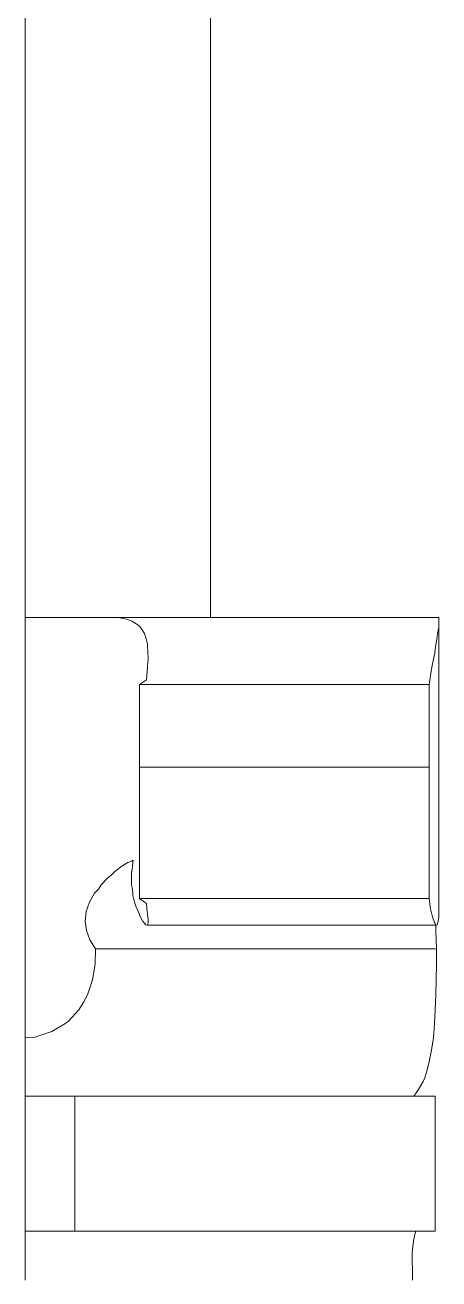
# Model space of a CAD drawing. Header units: millimetres. Extents: x -280308 to 6402717, y -14 to 2073074.
# Drawn here: x -38143.5 to -38003.7, y 268129.6 to 268552.5 of the extents above; entities that cross this region are included whole.
import ezdxf

# ---------------------------------------------------------------- set-up
doc = ezdxf.new("R2010")
doc.units = ezdxf.units.MM
doc.layers.get('0').update_dxf_attribs({"lineweight": 0})
doc.layers.add('A-FURN-EQPM', color=177, linetype='Continuous', lineweight=0)

# ---------------------------------------------------------------- blocks, each defined once
blk = doc.blocks.new('A$Cc6df37c2')
at = {"color": 0, "linetype": 'ByBlock', "lineweight": -2}
for p, q in [((222.06, -108.18), (222.06, 108.18)), ((284.71, -108.18), (284.71, 108.18)), ((222.06, -108.18), (225.36, -108.18)), ((222.06, -249.93), (222.06, -108.18)), ((225.36, -108.18), (231.13, -108.18)), ((236.7, -108.18), (231.13, -108.18)), ((236.7, -108.18), (241.96, -108.18)), ((246.83, -108.18), (241.96, -108.18)), ((246.83, -108.18), (251.21, -108.18)), ((251.21, -108.18), (253.64, -108.18)), ((253.64, -108.18), (255.02, -108.43)), ((284.71, -108.18), (253.64, -108.18)), ((255.02, -108.43), (256.32, -108.73)), ((256.32, -108.73), (258.21, -109.4)), ((258.21, -109.4), (258.51, -109.54)), ((258.51, -109.54), (260.15, -110.62)), ((284.71, -108.18), (361.8, -108.18)), ((361.83, -108.73), (361.8, -108.18)), ((361.85, -109.54), (361.83, -108.73)), ((361.88, -110.62), (361.85, -109.54)), ((260.15, -110.62), (260.7, -111.08)), ((261.41, -111.96), (260.7, -111.08)), ((261.41, -111.96), (262.44, -113.54)), ((262.44, -113.54), (262.46, -113.58)), ((262.46, -113.58), (263, -115.37)), ((361.13, -115.37), (361.45, -113.54)), ((361.45, -113.54), (361.78, -111.96)), ((361.89, -111.51), (361.78, -111.96)), ((361.89, -111.51), (361.88, -110.62)), ((361.89, -111.51), (361.89, -209.07)), ((263, -115.37), (263.46, -117.18)), ((263.46, -117.18), (263.47, -117.42)), ((263.58, -119.7), (263.47, -117.42)), ((360.83, -117.42), (360.54, -119.7)), ((360.83, -117.42), (361.13, -115.37)), ((263.46, -124.41), (263.67, -122.18)), ((263.67, -122.13), (263.58, -119.7)), ((263.67, -122.18), (263.67, -122.13)), ((360.03, -122.18), (359.51, -124.86)), ((360.5, -120.11), (360.03, -122.18)), ((360.54, -119.7), (360.5, -120.11)), ((263.42, -124.86), (263.19, -127.72)), ((263.42, -124.86), (263.46, -124.41)), ((359.03, -127.72), (359.51, -124.86)), ((262.46, -129.57), (260.73, -130.74)), ((358.59, -130.74), (260.73, -130.74)), ((260.73, -130.74), (260.73, -158.56)), ((263.09, -129.15), (262.46, -129.57)), ((263.19, -127.72), (263.09, -129.15)), ((358.59, -130.74), (359.03, -127.72)), ((358.59, -158.56), (358.59, -130.74)), ((358.59, -158.56), (260.73, -158.56)), ((260.73, -158.56), (260.73, -202.93)), ((358.59, -202.93), (358.59, -158.56)), ((258.21, -190.24), (256.76, -190.8)), ((258.62, -190.03), (258.21, -190.24)), ((258.52, -190.8), (258.62, -190.03)), ((252.43, -193.76), (251.21, -195)), ((254.77, -192.05), (252.43, -193.76)), ((255.02, -191.93), (254.77, -192.05)), ((256.76, -190.8), (255.02, -191.93)), ((258.04, -195.88), (258.06, -193.93)), ((258.06, -193.93), (258.1, -193.76)), ((258.1, -193.76), (258.21, -193.14)), ((258.21, -193.14), (258.35, -192.05)), ((258.35, -192.05), (258.52, -190.8)), ((247.75, -198.35), (246.83, -199.72)), ((250.07, -195.88), (247.75, -198.35)), ((251.21, -195), (250.07, -195.88)), ((258.02, -197.99), (258.04, -195.88)), ((258.07, -198.35), (258.02, -197.99)), ((258.21, -199.2), (258.07, -198.35)), ((245.58, -201.13), (243.79, -204.13)), ((246.83, -199.72), (245.58, -201.13)), ((258.43, -201.13), (258.21, -199.2)), ((258.52, -201.94), (258.43, -201.13)), ((259.08, -204.13), (258.52, -201.94)), ((358.59, -202.93), (260.73, -202.93)), ((260.73, -202.93), (262.46, -204.19)), ((359.05, -206.35), (358.59, -202.93)), ((243.79, -204.13), (242.72, -207.28)), ((259.44, -205.5), (259.08, -204.13)), ((260.23, -207.28), (259.44, -205.5)), ((262.46, -204.19), (263.09, -204.64)), ((263.09, -204.64), (263.2, -206.35)), ((263.2, -206.35), (263.5, -209.1)), ((359.67, -209.1), (359.05, -206.35)), ((242.72, -207.28), (242.39, -210.5)), ((242.39, -210.5), (242.81, -213.73)), ((260.7, -208.35), (260.23, -207.28)), ((260.73, -208.44), (260.7, -208.35)), ((261.78, -210.5), (260.73, -208.44)), ((261.82, -210.58), (261.78, -210.5)), ((262.46, -211.2), (261.82, -210.58)), ((262.78, -211.75), (262.46, -211.2)), ((263.61, -210.99), (263.46, -211.89)), ((263.5, -209.1), (263.67, -210.03)), ((263.67, -210.03), (263.61, -210.99)), ((360.42, -210.99), (359.67, -209.1)), ((360.5, -211.07), (360.42, -210.99)), ((360.86, -211.89), (360.5, -211.07)), ((361.65, -210.58), (361.26, -211.75)), ((361.89, -209.07), (361.65, -210.58)), ((242.81, -213.73), (243.96, -216.87)), ((263.46, -211.89), (262.78, -211.75)), ((360.81, -211.89), (263.46, -211.89)), ((360.83, -213.73), (360.81, -211.89)), ((360.86, -211.89), (360.81, -211.89)), ((360.92, -216.87), (360.83, -213.73)), ((361.26, -211.75), (360.86, -211.89)), ((243.96, -216.87), (245.84, -219.84)), ((245.84, -219.84), (245.71, -225.1)), ((361.06, -219.84), (245.84, -219.84)), ((361.06, -219.84), (360.92, -216.87)), ((361.05, -225.1), (361.06, -219.84)), ((245.71, -225.1), (244.8, -230.32)), ((360.98, -230.32), (361.05, -225.1)), ((244.8, -230.32), (243.12, -235.45)), ((360.85, -235.45), (360.98, -230.32)), ((243.12, -235.45), (241.96, -237.8)), ((360.66, -240.44), (360.85, -235.45)), ((240.2, -240.44), (236.7, -244.31)), ((241.96, -237.8), (240.2, -240.44)), ((360.41, -245.23), (360.66, -240.44)), ((235.48, -245.23), (231.13, -247.78)), ((236.7, -244.31), (235.48, -245.23)), ((360.2, -248.49), (360.41, -245.23)), ((231.13, -247.78), (225.36, -249.73)), ((360.03, -249.78), (360.2, -248.49)), ((224.77, -249.78), (222.06, -249.93)), ((222.06, -254.03), (222.06, -249.93)), ((225.36, -249.73), (224.77, -249.78)), ((359.34, -254.03), (360.03, -249.78)), ((222.06, -257.95), (222.06, -254.03)), ((222.06, -261.5), (222.06, -257.95)), ((357.69, -261.5), (358.56, -257.95)), ((358.56, -257.95), (359.34, -254.03)), ((222.06, -264.63), (222.06, -261.5)), ((357.13, -263.35), (357.69, -261.5)), ((222.06, -267.32), (222.06, -264.63)), ((355.02, -267.32), (356.55, -264.63)), ((356.55, -264.63), (357.13, -263.35)), ((222.06, -269.53), (222.06, -267.32)), ((222.06, -269.53), (225.36, -269.53)), ((222.06, -315.08), (222.06, -269.53)), ((225.36, -269.53), (231.13, -269.53)), ((231.13, -269.53), (236.7, -269.53)), ((236.7, -269.53), (238.93, -269.53)), ((238.93, -269.53), (238.93, -315.08)), ((353.4, -269.53), (238.93, -269.53)), ((353.4, -269.53), (355.02, -267.32)), ((353.4, -269.53), (360.59, -269.53)), ((360.59, -315.08), (360.59, -269.53)), ((225.36, -315.08), (222.06, -315.08)), ((222.06, -315.83), (222.06, -315.08)), ((222.06, -317.85), (222.06, -315.83)), ((231.13, -315.08), (225.36, -315.08)), ((236.7, -315.08), (231.13, -315.08)), ((238.93, -315.08), (236.7, -315.08)), ((354.12, -315.08), (238.93, -315.08)), ((353.36, -317.85), (353.84, -315.83)), ((353.84, -315.83), (354.12, -315.08)), ((360.59, -315.08), (354.12, -315.08)), ((222.06, -320.12), (222.06, -317.85)), ((222.06, -322.54), (222.06, -320.12)), ((352.85, -322.54), (353.02, -320.12)), ((353.02, -320.12), (353.36, -317.85)), ((222.06, -325.02), (222.06, -322.54)), ((222.06, -328.3), (222.06, -325.02)), ((352.84, -325.02), (352.85, -322.54)), ((352.97, -328.3), (352.84, -325.02)), ((222.06, -331.6), (222.06, -328.3)), ((352.92, -331.6), (352.97, -328.3))]:
    blk.add_line(p, q, dxfattribs=at)
blk = doc.blocks.new('A$C834590f0')
at = {"layer": 'A-FURN-EQPM', "color": 32, "ltscale": 0.25, "true_color": 0xdd6108}
blk.add_blockref('A$Cc6df37c2', (-62675.99, -8538.81), dxfattribs=at)
blk = doc.blocks.new('A$C869c044f')
at = {"ltscale": 0.25}
blk.add_blockref('A$C834590f0', (74817.2, -14499.53), dxfattribs=at)
blk = doc.blocks.new('bb')
at = {"ltscale": 0.25}
blk.add_blockref('A$C869c044f', (-50506.77, 291499.16), dxfattribs=at)

msp = doc.modelspace()

# ---------------------------------------------------------------- block references
msp.add_blockref('bb', (0, 0))

doc.saveas('drawing.dxf')
